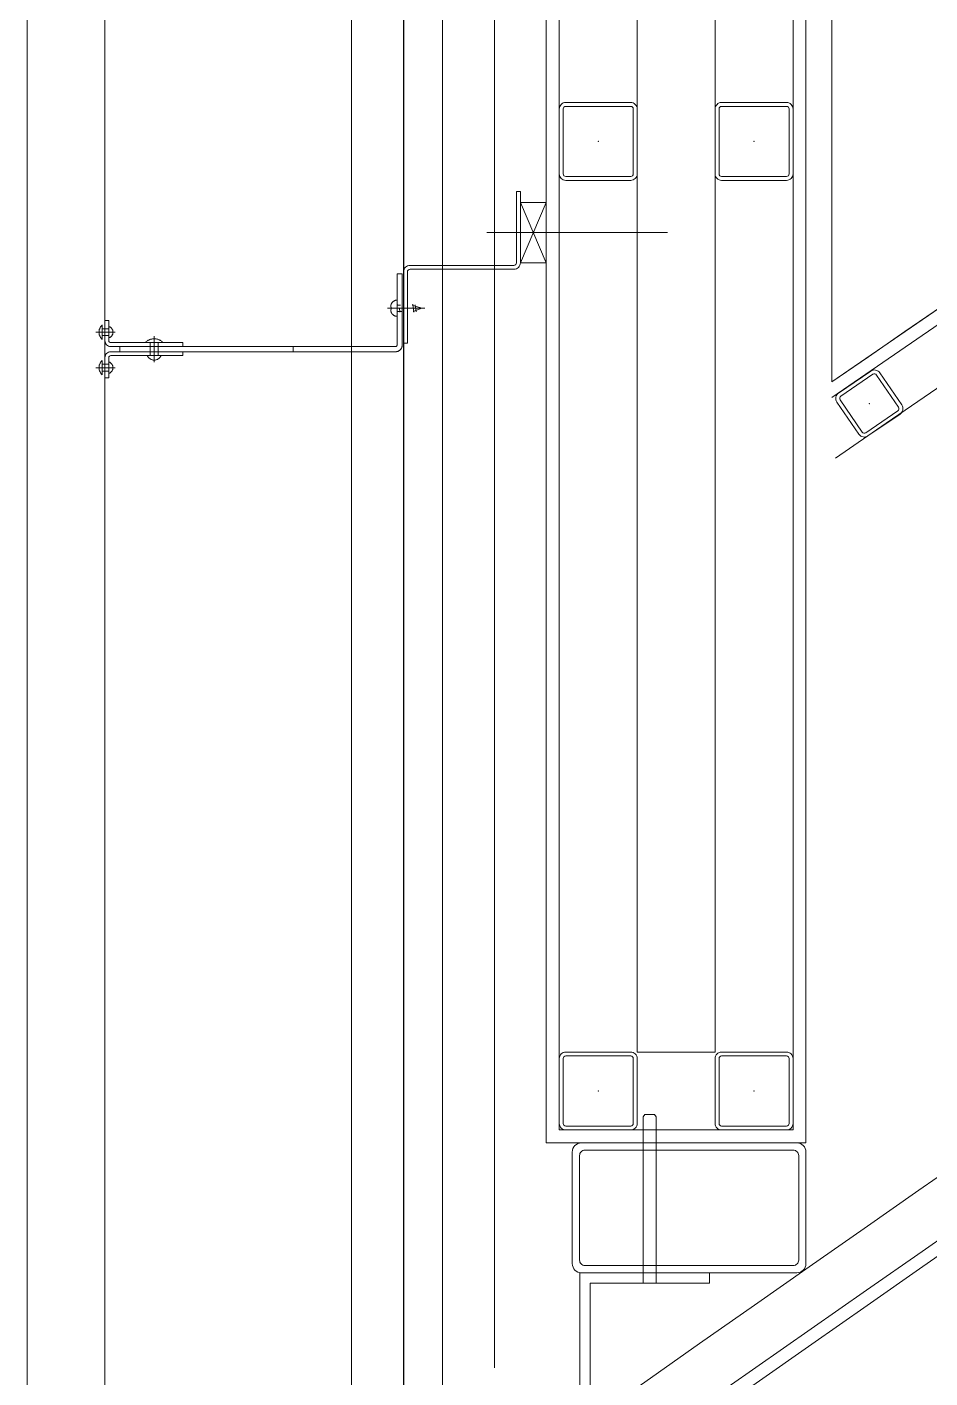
# Model space of a CAD drawing. Extents: x -1299 to 23780, y -3010 to 8106.
# Drawn here: x 7067.5 to 7137.1, y 870.8 to 974.8 of the extents above; entities that cross this region are included whole.
import ezdxf

# ---------------------------------------------------------------- set-up
doc = ezdxf.new("R2010")
doc.units = 0
doc.header["$LTSCALE"] = 25
doc.header["$MEASUREMENT"] = 0
doc.linetypes.add('DOT2', pattern=[0.125, 0, -0.125])
doc.linetypes.add('HIDDEN', pattern=[0.375, 0.25, -0.125])
doc.layers.get('0').update_dxf_attribs({"color": 9, "lineweight": 9})
for name, color, linetype, lineweight in [('06C', 9, 'Continuous', 9), ('06D', 9, 'Continuous', 9), ('10', 9, 'Continuous', 9), ('11', 9, 'Continuous', 9), ('20', 9, 'DOT2', 9), ('33', 9, 'BATTING', 9), ('35', 9, 'Continuous', 9)]:
    doc.layers.add(name, color=color, linetype=linetype, lineweight=lineweight)
doc.linetypes.add('BATTING', pattern='A,0.0001,-0.1,[134,ltypeshp.shx,S=0.1,R=0,X=-0.1,Y=0],-0.2,[134,ltypeshp.shx,S=0.1,R=180,X=0.1,Y=0],-0.1', length=0.4001)

# ---------------------------------------------------------------- blocks, each defined once
blk = doc.blocks.new('p- alum kaplama profil')
at = {"lineweight": 13}
blk.add_lwpolyline([(7.12, 12.59), (7.12, 26.49)], dxfattribs=at)
at = {"lineweight": 5}
blk.add_lwpolyline([(9.44, 15.16), (4.79, 15.16), (4.79, 17.16), (9.44, 17.16)], close=True, dxfattribs=at)
for points in [[(4.79, 15.16), (9.44, 17.16)], [(9.44, 15.16), (4.79, 17.16)]]:
    blk.add_lwpolyline(points, dxfattribs=at)
at = {"lineweight": 18}
blk.add_lwpolyline([(4.09, 6.16), (-1.41, 6.16), (-1.41, 6.46), (4.09, 6.46, 0.414214), (4.29, 6.66), (4.29, 14.66, -0.414214), (4.79, 15.16), (10.29, 15.16), (10.29, 14.86), (4.79, 14.86, 0.414214), (4.59, 14.66), (4.59, 6.66, -0.414214)], format="xyb", close=True, dxfattribs=at)
blk.add_lwpolyline([(-2.06, 5.56), (-2.06, -2.34), (-2.06, -15.69), (-1.66, -15.69), (-1.66, -2.34), (-1.66, 5.56), (-1.66, 5.56), (-1.66, 5.57), (-1.66, 5.57), (-1.66, 5.58), (-1.66, 5.58), (-1.65, 5.59), (-1.65, 5.59), (-1.65, 5.59), (-1.65, 5.6), (-1.65, 5.6), (-1.64, 5.61), (-1.64, 5.61), (-1.64, 5.62), (-1.64, 5.62), (-1.63, 5.62), (-1.63, 5.63), (-1.63, 5.63), (-1.62, 5.63), (-1.62, 5.64), (-1.61, 5.64), (-1.61, 5.64), (-1.61, 5.64), (-1.6, 5.65), (-1.6, 5.65), (-1.59, 5.65), (-1.59, 5.65), (-1.58, 5.65), (-1.58, 5.65), (-1.57, 5.66), (-1.57, 5.66), (-1.56, 5.66), (-1.56, 5.66), (3.94, 5.66), (3.94, 6.06), (-1.56, 6.06), (-1.58, 6.06), (-1.61, 6.05), (-1.63, 6.05), (-1.66, 6.05), (-1.68, 6.04), (-1.7, 6.03), (-1.73, 6.03), (-1.75, 6.02), (-1.77, 6.01), (-1.79, 6), (-1.82, 5.99), (-1.84, 5.97), (-1.86, 5.96), (-1.88, 5.94), (-1.89, 5.93), (-1.91, 5.91), (-1.93, 5.89), (-1.95, 5.87), (-1.96, 5.85), (-1.97, 5.83), (-1.99, 5.81), (-2, 5.79), (-2.01, 5.77), (-2.02, 5.75), (-2.03, 5.72), (-2.04, 5.7), (-2.04, 5.68), (-2.05, 5.65), (-2.05, 5.63), (-2.06, 5.61), (-2.06, 5.58)], close=True)
blk.add_lwpolyline([(-1.66, -2.34), (-2.06, -2.34)])
for points in [[(-2.36, -10.84), (-2.36, -16.39), (-2.36, -16.39, -0.414214), (-2.51, -16.54), (-2.51, -16.54), (-4.06, -16.54), (-4.06, -16.84), (-2.51, -16.84), (-2.51, -16.84, 0.414214), (-2.06, -16.39), (-2.06, -10.84)], [(-1.36, -10.84), (-1.66, -10.84), (-1.66, -16.39, 0.414214), (-1.21, -16.84), (-1.21, -16.84), (0.34, -16.84), (0.34, -16.54), (-1.21, -16.54), (-1.21, -16.54, -0.414214), (-1.36, -16.39), (-1.36, -16.39)]]:
    blk.add_lwpolyline(points, format="xyb", close=True)
for points in [[(1.05, 6.91, -10), (1.29, 7.56, -10)], [(1.29, 4.93, -10), (1.29, 7.8, -10)], [(1.53, 6.82, -10), (1.29, 7.56, -10)], [(1.61, 6.87, -10), (0.98, 6.96, -10)], [(1.56, 7.05, -10), (1.02, 7.13, -10)], [(1.29, 6.16, -10), (1.29, 6.26, -10)], [(0.67, 5.66, -10), (1.91, 5.66, -10)], [(0.67, 5.66, -10), (0.67, 5.64, -10), (0.67, 5.62, -10), (0.67, 5.6, -10), (0.68, 5.58, -10), (0.68, 5.56, -10), (0.69, 5.54, -10), (0.69, 5.52, -10), (0.7, 5.5, -10), (0.7, 5.48, -10), (0.71, 5.46, -10), (0.72, 5.45, -10), (0.73, 5.43, -10), (0.74, 5.41, -10), (0.75, 5.4, -10), (0.76, 5.38, -10), (0.77, 5.36, -10), (0.79, 5.35, -10), (0.8, 5.33, -10), (0.81, 5.32, -10), (0.83, 5.31, -10), (0.84, 5.29, -10), (0.86, 5.28, -10), (0.87, 5.27, -10), (0.89, 5.26, -10), (0.91, 5.25, -10), (0.92, 5.24, -10), (0.94, 5.23, -10), (0.96, 5.22, -10), (0.98, 5.21, -10), (1, 5.21, -10), (1.02, 5.2, -10), (1.03, 5.2, -10)], [(0.96, 5.66, -10), (0.97, 5.66, -10), (0.97, 5.66, -10), (0.97, 5.66, -10), (0.98, 5.66, -10), (0.98, 5.66, -10), (0.99, 5.66, -10), (0.99, 5.66, -10), (1, 5.66, -10), (1, 5.67, -10), (1, 5.67, -10), (1.01, 5.67, -10), (1.01, 5.67, -10), (1.01, 5.67, -10), (1.02, 5.68, -10), (1.02, 5.68, -10), (1.02, 5.68, -10), (1.03, 5.69, -10), (1.03, 5.69, -10), (1.03, 5.69, -10), (1.04, 5.7, -10), (1.04, 5.7, -10), (1.04, 5.7, -10), (1.04, 5.71, -10), (1.04, 5.71, -10), (1.05, 5.72, -10), (1.05, 5.72, -10), (1.05, 5.72, -10), (1.05, 5.73, -10), (1.05, 5.73, -10), (1.05, 5.74, -10), (1.05, 5.74, -10), (1.05, 5.75, -10)], [(1.33, 5.85, -10), (0.98, 5.88, -10)], [(1.05, 5.83, -10), (1.05, 6.01, -10)], [(1.05, 5.75, -10), (1.05, 5.83, -10)], [(1.2, 5.17, -10), (1.2, 5.2, -10)], [(1.38, 5.2, -10), (1.2, 5.2, -10)], [(1.38, 5.17, -10), (1.38, 5.2, -10)], [(1.53, 5.75, -10), (1.53, 5.92, -10)], [(1.53, 5.75, -10), (1.53, 5.74, -10), (1.53, 5.74, -10), (1.53, 5.73, -10), (1.53, 5.73, -10), (1.53, 5.72, -10), (1.54, 5.72, -10), (1.54, 5.72, -10), (1.54, 5.71, -10), (1.54, 5.71, -10), (1.54, 5.7, -10), (1.54, 5.7, -10), (1.55, 5.7, -10), (1.55, 5.69, -10), (1.55, 5.69, -10), (1.55, 5.69, -10), (1.56, 5.68, -10), (1.56, 5.68, -10), (1.56, 5.68, -10), (1.57, 5.67, -10), (1.57, 5.67, -10), (1.58, 5.67, -10), (1.58, 5.67, -10), (1.58, 5.67, -10), (1.59, 5.66, -10), (1.59, 5.66, -10), (1.6, 5.66, -10), (1.6, 5.66, -10), (1.6, 5.66, -10), (1.61, 5.66, -10), (1.61, 5.66, -10), (1.62, 5.66, -10), (1.62, 5.66, -10)], [(1.55, 5.2, -10), (1.57, 5.2, -10), (1.59, 5.21, -10), (1.6, 5.21, -10), (1.62, 5.22, -10), (1.64, 5.23, -10), (1.66, 5.24, -10), (1.68, 5.25, -10), (1.69, 5.26, -10), (1.71, 5.27, -10), (1.73, 5.28, -10), (1.74, 5.29, -10), (1.76, 5.31, -10), (1.77, 5.32, -10), (1.78, 5.33, -10), (1.8, 5.35, -10), (1.81, 5.36, -10), (1.82, 5.38, -10), (1.83, 5.4, -10), (1.84, 5.41, -10), (1.85, 5.43, -10), (1.86, 5.45, -10), (1.87, 5.46, -10), (1.88, 5.48, -10), (1.89, 5.5, -10), (1.89, 5.52, -10), (1.9, 5.54, -10), (1.9, 5.56, -10), (1.9, 5.58, -10), (1.91, 5.6, -10), (1.91, 5.62, -10), (1.91, 5.64, -10), (1.91, 5.66, -10)], [(1.03, 5.2, -10), (1.04, 5.2, -10), (1.05, 5.19, -10), (1.05, 5.19, -10), (1.06, 5.19, -10), (1.06, 5.19, -10), (1.07, 5.19, -10), (1.07, 5.19, -10), (1.08, 5.19, -10), (1.08, 5.19, -10), (1.09, 5.19, -10), (1.09, 5.18, -10), (1.1, 5.18, -10), (1.1, 5.18, -10), (1.11, 5.18, -10), (1.11, 5.18, -10), (1.12, 5.18, -10), (1.12, 5.18, -10), (1.13, 5.18, -10), (1.13, 5.18, -10), (1.14, 5.18, -10), (1.15, 5.18, -10), (1.15, 5.18, -10), (1.16, 5.17, -10), (1.16, 5.17, -10), (1.17, 5.17, -10), (1.17, 5.17, -10), (1.18, 5.17, -10), (1.18, 5.17, -10), (1.19, 5.17, -10), (1.19, 5.17, -10), (1.2, 5.17, -10), (1.2, 5.17, -10)], [(1.38, 5.17, -10), (1.38, 5.17, -10), (1.39, 5.17, -10), (1.39, 5.17, -10), (1.4, 5.17, -10), (1.41, 5.17, -10), (1.41, 5.17, -10), (1.42, 5.17, -10), (1.42, 5.17, -10), (1.43, 5.17, -10), (1.43, 5.18, -10), (1.44, 5.18, -10), (1.44, 5.18, -10), (1.45, 5.18, -10), (1.45, 5.18, -10), (1.46, 5.18, -10), (1.46, 5.18, -10), (1.47, 5.18, -10), (1.47, 5.18, -10), (1.48, 5.18, -10), (1.48, 5.18, -10), (1.49, 5.18, -10), (1.5, 5.19, -10), (1.5, 5.19, -10), (1.51, 5.19, -10), (1.51, 5.19, -10), (1.52, 5.19, -10), (1.52, 5.19, -10), (1.53, 5.19, -10), (1.53, 5.19, -10), (1.54, 5.19, -10), (1.54, 5.2, -10), (1.55, 5.2, -10)], [(-1.36, -13.04, 0), (-1.36, -12.37, 0)], [(-1.36, -13.72, 0), (-1.32, -13.68, 0), (-1.29, -13.65, 0), (-1.26, -13.61, 0), (-1.23, -13.58, 0), (-1.2, -13.54, 0), (-1.18, -13.5, 0), (-1.16, -13.45, 0), (-1.14, -13.41, 0), (-1.12, -13.37, 0), (-1.1, -13.32, 0), (-1.09, -13.28, 0), (-1.08, -13.23, 0), (-1.07, -13.18, 0), (-1.06, -13.14, 0), (-1.06, -13.09, 0), (-1.06, -13.04, 0), (-1.06, -12.99, 0), (-1.06, -12.95, 0), (-1.07, -12.9, 0), (-1.08, -12.85, 0), (-1.09, -12.81, 0), (-1.1, -12.76, 0), (-1.12, -12.72, 0), (-1.14, -12.67, 0), (-1.16, -12.63, 0), (-1.18, -12.59, 0), (-1.2, -12.55, 0), (-1.23, -12.51, 0), (-1.26, -12.47, 0), (-1.29, -12.43, 0), (-1.32, -12.4, 0), (-1.36, -12.37, 0)], [(-2.86, -13.04, 0), (-0.86, -13.04, 0)], [(-2.36, -12.52, 0), (-2.4, -12.53, 0), (-2.43, -12.56, 0), (-2.47, -12.58, 0), (-2.5, -12.6, 0), (-2.53, -12.63, 0), (-2.56, -12.66, 0), (-2.59, -12.69, 0), (-2.61, -12.73, 0), (-2.63, -12.76, 0), (-2.65, -12.8, 0), (-2.67, -12.84, 0), (-2.68, -12.88, 0), (-2.69, -12.92, 0), (-2.7, -12.96, 0), (-2.71, -13, 0), (-2.71, -13.04, 0), (-2.71, -13.08, 0), (-2.7, -13.13, 0), (-2.69, -13.17, 0), (-2.68, -13.21, 0), (-2.67, -13.25, 0), (-2.65, -13.28, 0), (-2.63, -13.32, 0), (-2.61, -13.36, 0), (-2.59, -13.39, 0), (-2.56, -13.42, 0), (-2.53, -13.45, 0), (-2.5, -13.48, 0), (-2.47, -13.51, 0), (-2.43, -13.53, 0), (-2.4, -13.55, 0), (-2.36, -13.57, 0)], [(-2.36, -13.04, 0), (-2.36, -12.52, 0)], [(-2.36, -13.04, 0), (-2.36, -12.73, 0)], [(-2.36, -12.73, 0), (-2.36, -13.04, 0)], [(-1.36, -12.73, 0), (-2.36, -12.73, 0)], [(-2.36, -13.04, 0), (-2.36, -13.36, 0)], [(-2.36, -13.04, 0), (-2.36, -13.57, 0)], [(-2.36, -13.36, 0), (-2.36, -13.04, 0)], [(-1.36, -13.36, 0), (-2.36, -13.36, 0)], [(-1.36, -13.04, 0), (-1.36, -13.72, 0)], [(-2.85, -16.54, 0), (-2.86, -16.51, 0), (-2.87, -16.47, 0), (-2.89, -16.44, 0), (-2.91, -16.41, 0), (-2.93, -16.38, 0), (-2.96, -16.35, 0), (-2.98, -16.33, 0), (-3.01, -16.31, 0), (-3.04, -16.29, 0), (-3.07, -16.27, 0), (-3.11, -16.25, 0), (-3.14, -16.24, 0), (-3.18, -16.23, 0), (-3.21, -16.22, 0), (-3.25, -16.22, 0), (-3.29, -16.22, 0), (-3.32, -16.22, 0), (-3.36, -16.22, 0), (-3.39, -16.23, 0), (-3.43, -16.24, 0), (-3.46, -16.25, 0), (-3.5, -16.27, 0), (-3.53, -16.29, 0), (-3.56, -16.31, 0), (-3.59, -16.33, 0), (-3.61, -16.35, 0), (-3.64, -16.38, 0), (-3.66, -16.41, 0), (-3.68, -16.44, 0), (-3.7, -16.47, 0), (-3.71, -16.51, 0), (-3.73, -16.54, 0)], [(-3.29, -16.54, 0), (-3.73, -16.54, 0)], [(-3.29, -16.54, 0), (-3.55, -16.54, 0)], [(-3.55, -16.54, 0), (-3.29, -16.54, 0)], [(-3.55, -17.04, 0), (-3.55, -16.54, 0)], [(-3.29, -17.54, 0), (-3.29, -16.04, 0)], [(-3.29, -16.54, 0), (-2.85, -16.54, 0)], [(-3.29, -16.54, 0), (-3.03, -16.54, 0)], [(-3.03, -16.54, 0), (-3.29, -16.54, 0)], [(-3.03, -17.04, 0), (-3.03, -16.54, 0)], [(-1, -16.54, 0), (-0.98, -16.51, 0), (-0.97, -16.47, 0), (-0.95, -16.44, 0), (-0.93, -16.41, 0), (-0.91, -16.38, 0), (-0.88, -16.35, 0), (-0.86, -16.33, 0), (-0.83, -16.31, 0), (-0.8, -16.29, 0), (-0.77, -16.27, 0), (-0.73, -16.25, 0), (-0.7, -16.24, 0), (-0.66, -16.23, 0), (-0.63, -16.22, 0), (-0.59, -16.22, 0), (-0.56, -16.22, 0), (-0.52, -16.22, 0), (-0.48, -16.22, 0), (-0.45, -16.23, 0), (-0.41, -16.24, 0), (-0.38, -16.25, 0), (-0.34, -16.27, 0), (-0.31, -16.29, 0), (-0.28, -16.31, 0), (-0.25, -16.33, 0), (-0.23, -16.35, 0), (-0.2, -16.38, 0), (-0.18, -16.41, 0), (-0.16, -16.44, 0), (-0.14, -16.47, 0), (-0.13, -16.51, 0), (-0.12, -16.54, 0)], [(-0.56, -16.54, 0), (-1, -16.54, 0)], [(-0.56, -16.54, 0), (-0.82, -16.54, 0)], [(-0.82, -16.54, 0), (-0.56, -16.54, 0)], [(-0.82, -17.04, 0), (-0.82, -16.54, 0)], [(-0.56, -17.54, 0), (-0.56, -16.04, 0)], [(-0.56, -16.54, 0), (-0.3, -16.54, 0)], [(-0.56, -16.54, 0), (-0.12, -16.54, 0)], [(-0.3, -16.54, 0), (-0.56, -16.54, 0)], [(-0.3, -17.04, 0), (-0.3, -16.54, 0)], [(-3.84, -17.04, 0), (-3.81, -17.07, 0), (-3.78, -17.1, 0), (-3.75, -17.12, 0), (-3.72, -17.15, 0), (-3.69, -17.17, 0), (-3.66, -17.19, 0), (-3.62, -17.21, 0), (-3.59, -17.23, 0), (-3.55, -17.24, 0), (-3.52, -17.26, 0), (-3.48, -17.27, 0), (-3.44, -17.28, 0), (-3.4, -17.28, 0), (-3.36, -17.29, 0), (-3.32, -17.29, 0), (-3.29, -17.29, 0), (-3.25, -17.29, 0), (-3.21, -17.29, 0), (-3.17, -17.28, 0), (-3.13, -17.28, 0), (-3.09, -17.27, 0), (-3.06, -17.26, 0), (-3.02, -17.24, 0), (-2.98, -17.23, 0), (-2.95, -17.21, 0), (-2.91, -17.19, 0), (-2.88, -17.17, 0), (-2.85, -17.15, 0), (-2.82, -17.12, 0), (-2.79, -17.1, 0), (-2.76, -17.07, 0), (-2.73, -17.04, 0)], [(-3.29, -17.04, 0), (-3.84, -17.04, 0)], [(-3.29, -17.04, 0), (-2.73, -17.04, 0)], [(-0.56, -17.04, 0), (-1.11, -17.04, 0)], [(0, -17.04, 0), (-0.03, -17.07, 0), (-0.06, -17.1, 0), (-0.09, -17.12, 0), (-0.12, -17.15, 0), (-0.15, -17.17, 0), (-0.18, -17.19, 0), (-0.22, -17.21, 0), (-0.25, -17.23, 0), (-0.29, -17.24, 0), (-0.33, -17.26, 0), (-0.36, -17.27, 0), (-0.4, -17.28, 0), (-0.44, -17.28, 0), (-0.48, -17.29, 0), (-0.52, -17.29, 0), (-0.56, -17.29, 0), (-0.59, -17.29, 0), (-0.63, -17.29, 0), (-0.67, -17.28, 0), (-0.71, -17.28, 0), (-0.75, -17.27, 0), (-0.79, -17.26, 0), (-0.82, -17.24, 0), (-0.86, -17.23, 0), (-0.89, -17.21, 0), (-0.93, -17.19, 0), (-0.96, -17.17, 0), (-0.99, -17.15, 0), (-1.02, -17.12, 0), (-1.05, -17.1, 0), (-1.08, -17.07, 0), (-1.11, -17.04, 0)], [(-0.56, -17.04, 0), (0, -17.04, 0)]]:
    blk.add_polyline3d(points)
blk = doc.blocks.new('Prf-40x40')
for points in [[(1.5, -2), (-1.5, -2, -0.414214), (-2, -1.5), (-2, 1.5, -0.414214), (-1.5, 2), (1.5, 2, -0.414214), (2, 1.5), (2, -1.5, -0.414214)], [(1.5, -1.7), (-1.5, -1.7, -0.414214), (-1.7, -1.5), (-1.7, 1.5, -0.414214), (-1.5, 1.7), (1.5, 1.7, -0.414214), (1.7, 1.5), (1.7, -1.5, -0.414214)]]:
    blk.add_lwpolyline(points, format="xyb", close=True)
blk.add_point((0, 0))
blk = doc.blocks.new('prf-60x60')
for points in [[(-2.5, -6), (2.5, -6, 0.414214), (3, -5.5), (3, -0.5, 0.414214), (2.5, 0), (-2.5, 0, 0.414214), (-3, -0.5), (-3, -5.5, 0.414214)], [(-2.5, -5.7), (2.5, -5.7, 0.414214), (2.7, -5.5), (2.7, -0.5, 0.414214), (2.5, -0.3), (-2.5, -0.3, 0.414214), (-2.7, -0.5), (-2.7, -5.5, 0.414214)]]:
    blk.add_lwpolyline(points, format="xyb", close=True)
at = {"color": 252}
blk.add_point((0, -3), dxfattribs=at)

msp = doc.modelspace()

# ---------------------------------------------------------------- linework, layer by layer
at = {"layer": '06C'}
msp.add_line((7067.5, 861.68), (7067.5, 2865), dxfattribs=at)
msp.add_lwpolyline([(7676.22, 1215.64), (7737.75, 1104.54, 0.030791), (7109.42, 704.15), (7109.42, 847.7)], format="xyb", dxfattribs=at)
at = {"layer": '06D'}
for points in [[(7098.17, 861.98), (7092.5, 861.98), (7092.5, 1450)], [(7099.5, 869.98), (7099.5, 1450)]]:
    msp.add_lwpolyline(points, dxfattribs=at)
msp.add_lwpolyline([(7114.5, 1443), (7120.5, 1443), (7120.5, 895.86), (7114.5, 895.86)], close=True, dxfattribs=at)
msp.add_lwpolyline([(7110.87, 867.48, -0.026656), (7669.43, 1217.59), (7645.2, 1261.33, 0.024327), (7129.77, 941.6, 0.024327)], format="xyb", dxfattribs=at)
at = {"layer": '10'}
msp.add_line((7073.5, 861.68), (7073.5, 2859), dxfattribs=at)
at = {"layer": '10', "const_width": 0.1}
msp.add_lwpolyline([(7096.5, 861.98), (7096.5, 1456.63)], dxfattribs=at)
at = {"layer": '10'}
msp.add_lwpolyline([(7115.97, 878.06), (7115.97, 890.88), (7115.84, 891.06), (7115.09, 891.06), (7114.97, 890.88), (7114.97, 878.06)], dxfattribs=at)
for points in [[(7109.5, 888.16), (7109.5, 879.56, 0.412203), (7110.2, 878.86), (7126.8, 878.86, 0.414214), (7127.5, 879.56), (7127.5, 888.16, 0.414214), (7126.8, 888.86), (7110.2, 888.86, 0.414214), (7109.5, 888.16), (7109.5, 879.56)], [(7110.06, 879.84), (7110.06, 887.88, -0.414214), (7110.48, 888.3), (7126.52, 888.3, -0.414214), (7126.94, 887.88), (7126.94, 879.84, -0.414214), (7126.52, 879.42), (7110.48, 879.42, -0.414214), (7110.06, 879.84, -1)]]:
    msp.add_lwpolyline(points, format="xyb", dxfattribs=at)
msp.add_lwpolyline([(7120.07, 878.86), (7110.07, 878.86), (7110.07, 861.38), (7110.87, 861.38), (7110.87, 878.06), (7110.87, 878.06), (7120.07, 878.06)], close=True, dxfattribs=at)
at = {"layer": '11'}
for points in [[(7107.5, 1450), (7127.5, 1450), (7127.5, 888.86), (7107.5, 888.86)], [(7108.5, 1449), (7126.5, 1449), (7126.5, 889.86), (7108.5, 889.86)]]:
    msp.add_lwpolyline(points, close=True, dxfattribs=at)
msp.add_lwpolyline([(7129.5, 946.27, -0.02439), (7646.76, 1266.77), (7674.86, 1216.03, 0.026932), (7110.87, 862.59), (7110.87, 861.37, -0.027001), (7676.22, 1215.64), (7647.15, 1268.13, 0.024402), (7129.5, 947.48)], format="xyb", dxfattribs=at)
at = {"layer": '20', "linetype": 'HIDDEN'}
msp.add_lwpolyline([(7109.42, 775.36, -0.029077), (7709.78, 1155.04)], format="xyb", dxfattribs=at)
at = {"layer": '33', "ltscale": 0.4}
msp.add_lwpolyline([(7103.47, 1450), (7103.5, 871.53), (7103.5, 871.53)], dxfattribs=at)
at = {"layer": '35'}
msp.add_lwpolyline([(7497.5, 1835), (7497.5, 1182.71), (7497.58, 1182.57, 0.017498), (7129.5, 947.48), (7129.5, 1835)], format="xyb", close=True, dxfattribs=at)

# ---------------------------------------------------------------- block references
at = {"layer": '10'}
for p in [(7111.5, 969), (7123.5, 969), (7111.5, 895.86), (7123.5, 895.86)]:
    msp.add_blockref('prf-60x60', p, dxfattribs=at)
at = {"layer": '10', "xscale": -1}
for name, p, rotation in [('p- alum kaplama profil', (7090.34, 951.86), 270), ('Prf-40x40', (7132.38, 945.81), 34.29591848410994)]:
    msp.add_blockref(name, p, dxfattribs=dict(at, rotation=rotation))

doc.saveas('drawing.dxf')
